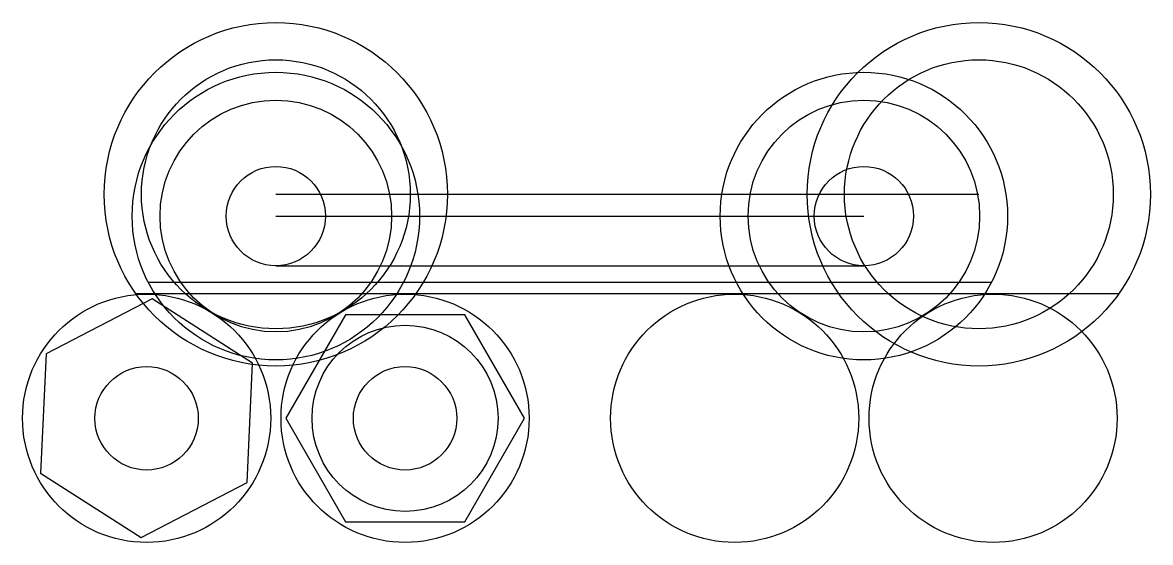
# Model space of a CAD drawing. Header units: millimetres. Extents: x 5.5 to 32.8, y 3.4 to 16.
import ezdxf

# ---------------------------------------------------------------- set-up
doc = ezdxf.new("R2010")
doc.units = ezdxf.units.MM
doc.header["$MEASUREMENT"] = 0
doc.layers.add('Kato E256', color=4, linetype='Continuous')
doc.layers.add('Walthers GP38', color=2, linetype='Continuous')

msp = doc.modelspace()

# ---------------------------------------------------------------- linework, layer by layer
for points in [[(8.655, 9.305), (6.092, 7.977), (5.961, 5.093), (8.393, 3.538), (10.956, 4.866), (11.087, 7.75)], [(13.33, 8.921), (11.887, 6.421), (13.33, 3.921), (16.217, 3.921), (17.661, 6.421), (16.217, 8.921)]]:
    msp.add_lwpolyline(points, close=True)
for centre, radius in [((8.524, 6.421), 3), ((14.774, 6.421), 3), ((22.744, 6.421), 3), ((28.994, 6.421), 3), ((14.774, 6.421), 2.25), ((8.524, 6.421), 1.25), ((14.774, 6.421), 1.25)]:
    msp.add_circle(centre, radius)
at = {"layer": 'Kato E256'}
for p, q in [((11.649, 11.308), (25.869, 11.308)), ((11.649, 10.108), (25.869, 10.108)), ((8.564, 9.708), (28.954, 9.708))]:
    msp.add_line(p, q, dxfattribs=at)
for centre, radius in [((11.649, 11.308), 3.475), ((25.869, 11.308), 3.475), ((11.649, 11.308), 2.8), ((25.869, 11.308), 2.8), ((11.649, 11.308), 1.2), ((25.869, 11.308), 1.2)]:
    msp.add_circle(centre, radius, dxfattribs=at)
at = {"layer": 'Walthers GP38'}
for p, q in [((11.649, 11.834), (28.649, 11.834)), ((8.263, 9.434), (32.034, 9.434))]:
    msp.add_line(p, q, dxfattribs=at)
for centre, radius in [((11.649, 11.834), 4.15), ((28.649, 11.834), 4.15), ((11.649, 11.834), 3.25), ((28.649, 11.834), 3.25)]:
    msp.add_circle(centre, radius, dxfattribs=at)

doc.saveas('drawing.dxf')
